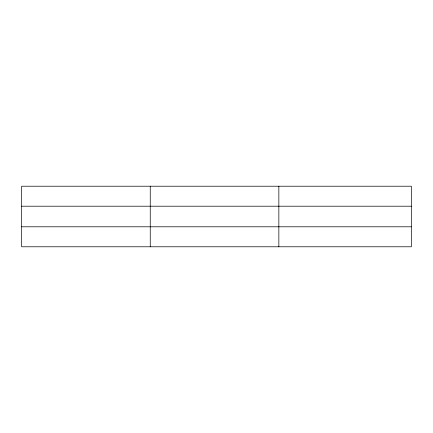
<?xml version="1.0" encoding="UTF-8"?>
<svg xmlns="http://www.w3.org/2000/svg" width="433" height="433" viewBox="0 0 433 433"><rect width="100%" height="100%" fill="white"/><g stroke="black" fill="none" stroke-linecap="round" stroke-linejoin="round"><path stroke-width="0.65" d="M150.251 186.217L150.251 246.783M278.852 186.217L278.852 246.783M411.35 226.795L411.35 246.783L21.65 246.783L21.65 186.217L411.35 186.217L411.35 226.795L21.65 226.795M21.65 206.205L411.35 206.205"/></g></svg>
